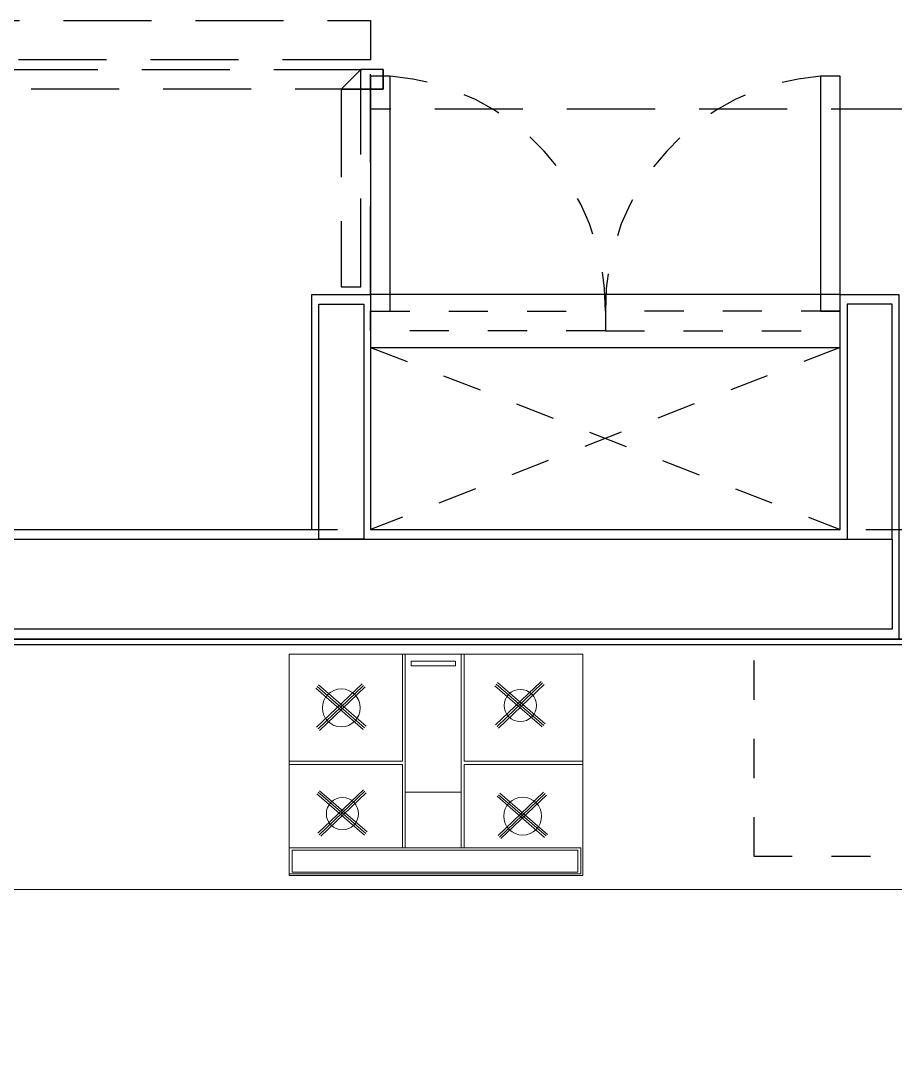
# Model space of a CAD drawing. Header units: metres. Extents: x 42 to 199, y -121 to 268.
# Drawn here: x 108.912 to 111.148, y -55.621 to -52.998 of the extents above; entities that cross this region are included whole.
import ezdxf

# ---------------------------------------------------------------- set-up
doc = ezdxf.new("R2010")
doc.units = ezdxf.units.M
doc.header["$LTSCALE"] = 0.3
doc.linetypes.add('HIDDEN', pattern=[0.375, 0.25, -0.125])
doc.layers.get('0').update_dxf_attribs({"color": 8})
for name, color, linetype in [('A-Cols', 8, 'Continuous'), ('A-DWV', 8, 'Continuous'), ('A-ELEVATION 3', 8, 'Continuous'), ('A-flooring', 8, 'Continuous'), ('A-Hidden-Above', 8, 'HIDDEN'), ('A-Wall-Full', 8, 'Continuous'), ('A-Wall-Plst', 8, 'Continuous')]:
    doc.layers.add(name, color=color, linetype=linetype)
doc.layers.add('A-Furniture', color=8, linetype='Continuous', lineweight=0)
doc.layers.add('DA HOUSE ARCH LAYOUT', color=8, linetype='Continuous', lineweight=9)

# ---------------------------------------------------------------- blocks, each defined once
blk = doc.blocks.new('A$C0FBA78B1')
for p, q in [((749.7, 588.6), (0, 588.6)), ((0, 588.6), (0, 23.9)), ((0, 518.1), (0, 584.3)), ((0, 584.3), (744.6, 584.3)), ((7.1, 524.3), (7.1, 580.2)), ((7.1, 580.2), (737.6, 580.2)), ((737.6, 580.2), (737.6, 524.3)), ((744.6, 584.3), (744.6, 518.1)), ((749.7, 588.6), (749.7, 24)), ((744.6, 518.1), (0, 518.1)), ((737.6, 524.3), (7.1, 524.3)), ((288.9, 518.1), (288.9, 305)), ((295.8, 518.1), (295.8, 24)), ((438.8, 518.1), (438.8, 296.7)), ((446.5, 518.1), (446.5, 305.1)), ((295.8, 376.5), (438.1, 376.5)), ((0, 305), (288.9, 305)), ((0, 296.6), (288.9, 296.7)), ((288.9, 296.7), (288.9, 24)), ((438.8, 296.7), (438.8, 24)), ((446.5, 305.1), (749.7, 305.1)), ((446.5, 296.7), (446.5, 24)), ((446.5, 296.7), (749.7, 296.7)), ((311.1, 41.1), (311.1, 53.6)), ((311.1, 53.6), (424.4, 53.6)), ((424.4, 53.6), (424.4, 41.1)), ((424.4, 41.1), (311.1, 41.1)), ((0, 23.9), (749.7, 24)), ((515.8, 0), (219.7, 0))]:
    blk.add_line(p, q)
at = {"linetype": 'Continuous'}
for p, q in [((70.4, 380.5), (191.9, 485.9)), ((189.2, 369.7), (72.8, 480.7)), ((74, 376.5), (195.5, 481.8)), ((192.9, 373.6), (76.6, 484.7)), ((77.5, 372.4), (199, 477.7)), ((196.6, 377.5), (80.3, 488.6)), ((531, 386.7), (652.5, 492.1)), ((649.8, 375.9), (533.4, 486.9)), ((534.6, 382.6), (656.1, 488)), ((653.5, 379.8), (537.1, 490.8)), ((538.1, 378.5), (659.6, 483.9)), ((657.2, 383.7), (540.9, 494.7)), ((67.4, 110.2), (188.9, 215.6)), ((186.2, 99.4), (69.8, 210.4)), ((71, 106.1), (192.5, 211.5)), ((189.9, 103.3), (73.5, 214.4)), ((193.6, 107.2), (77.3, 218.3)), ((651.2, 101.1), (534.8, 212.2)), ((74.5, 102.1), (196, 207.4)), ((525, 104.1), (646.5, 209.5)), ((643.7, 93.3), (527.3, 204.4)), ((528.5, 100.1), (650, 205.4)), ((647.4, 97.2), (531.1, 208.3)), ((532, 96), (653.5, 201.3))]:
    blk.add_line(p, q, dxfattribs=at)
for centre, radius in [((135.8, 431.1), 41.2), ((596.4, 437.3), 48.4), ((132.8, 160.8), 48.4), ((590.3, 154.7), 41.2)]:
    blk.add_circle(centre, radius)
blk = doc.blocks.new('SCREEN')
at = {"layer": 'A-Hidden-Above', "color": 8, "ltscale": 3}
for points in [[(209.756, -152.8231), (209.756, -152.9231), (185.446, -152.9231), (185.3461, -152.8231)], [(209.7884, -152.9981), (208.159, -152.9981), (208.159, -152.9481), (209.7884, -152.9481)], [(209.681, -152.9981), (209.7884, -152.9981), (209.7884, -152.9481), (209.731, -152.9481)], [(209.681, -152.9981), (209.681, -153.503), (209.731, -153.503), (209.731, -152.9481)]]:
    blk.add_lwpolyline(points, close=True, dxfattribs=at)
for points in [[(209.756, -153.523), (209.756, -152.9231), (185.446, -152.9231), (185.446, -172.9831), (193.436, -172.9831), (193.436, -168.9831)], [(208.066, -168.9831), (208.066, -172.9831), (217.9362, -172.9834), (217.9362, -163.1829), (229.1209, -163.1836), (229.1209, -162.4331), (229.7213, -162.4331), (229.7204, -153.0491), (209.755, -153.0491)]]:
    blk.add_lwpolyline(points, dxfattribs=at)
blk = doc.blocks.new('BEAM LAYOUTS AND DEPTS AS PER SITE')
at = {"layer": 'A-Hidden-Above', "color": 8, "ltscale": 2}
blk.add_lwpolyline([(106.8217, -54.5778), (106.8217, -54.2978), (116.4029, -54.298, 0.318056), (116.4737, -54.578)], format="xyb", close=True, dxfattribs=at)
blk = doc.blocks.new('DA HOUSE ARCH LAYOUT')
at = {"layer": 'A-DWV', "color": 8, "linetype": 'Continuous'}
for points in [[(12.71, 6.8876), (12.71, 7.4877), (12.66, 7.4877), (12.66, 6.8876)], [(13.8601, 6.8876), (13.8601, 7.4877), (13.8101, 7.4877), (13.8101, 6.8876)]]:
    blk.add_lwpolyline(points, close=True, dxfattribs=at)
at = {"layer": 'A-ELEVATION 3', "color": 8, "transparency": 33554559}
blk.add_lwpolyline([(13.8601, 6.7951), (13.8601, 6.9301), (12.66, 6.9301), (12.66, 6.7951)], close=True, dxfattribs=at)
at = {"layer": 'A-flooring', "color": 8, "ltscale": 0.25}
blk.add_lwpolyline([(11.61, 6.0501), (14.0301, 6.0501), (14.0301, 6.0351), (11.61, 6.0351)], close=True, dxfattribs=at)
at = {"layer": 'A-Furniture', "color": 8}
blk.add_lwpolyline([(11.63, 6.0351), (16.4401, 6.0351), (16.4401, 5.4101), (11.63, 5.4101)], close=True, dxfattribs=at)
at = {"layer": 'A-Hidden-Above', "color": 8}
for p, q in [((13.8601, 6.7951), (12.66, 6.33)), ((12.66, 6.7951), (13.8601, 6.3302))]:
    blk.add_line(p, q, dxfattribs=at)
for points in [[(12.66, 6.8876), (13.26, 6.8876), (13.26, 6.8376), (12.66, 6.8376)], [(13.8601, 6.8876), (13.26, 6.8876), (13.26, 6.8376), (13.8601, 6.8376)], [(13.64, 6.05), (14.1375, 6.05), (14.1375, 5.4951), (13.64, 5.4951)]]:
    blk.add_lwpolyline(points, close=True, dxfattribs=at)
for centre, start, end in [((12.6642, 6.8936), 359.4262, 85.5953), ((13.8559, 6.8936), 94.4047, 180.5738)]:
    blk.add_arc(centre, 0.5959, start, end, dxfattribs=at)
at = {"layer": 'A-Wall-Full', "color": 8, "ltscale": 0.25}
for points in [[(12.5275, 6.9051), (12.6425, 6.9051), (12.6425, 6.3051), (12.5275, 6.3051)], [(13.9926, 6.9051), (13.8776, 6.9051), (13.8776, 6.3051), (13.9926, 6.3051)], [(11.585, 6.0751), (11.585, 5.056), (11.355, 5.056), (11.3551, 6.075), (10.9002, 6.075), (10.9002, 6.3051), (13.9926, 6.3051), (13.9926, 6.0751)]]:
    blk.add_lwpolyline(points, close=True, dxfattribs=at)
at = {"layer": 'A-Wall-Plst', "color": 8}
blk.add_lwpolyline([(12.66, 6.3302), (13.8601, 6.3302), (13.8601, 6.9301), (14.0101, 6.9301), (14.0101, 6.0501), (11.61, 6.0501), (11.61, 6.0502), (11.61, 5.031), (11.33, 5.031), (11.33, 6.0502), (10.8752, 6.0502), (10.8752, 6.3302), (12.51, 6.3301), (12.51, 6.9303), (12.66, 6.9303)], close=True, dxfattribs=at)
at = {"layer": 'A-Cols', "color": 8}
blk.add_blockref('BEAM LAYOUTS AND DEPTS AS PER SITE', (-97.1462, 60.628), dxfattribs=at)
at = {"layer": 'A-Furniture', "color": 8, "xscale": -0.001, "yscale": 0.001, "zscale": 0.001, "rotation": 180}
blk.add_blockref('A$C0FBA78B1', (12.4523, 6.0351), dxfattribs=at)
at = {"layer": 'A-Hidden-Above', "color": 8, "ltscale": 0.25}
blk.add_blockref('SCREEN', (-197.0961, 160.4531), dxfattribs=at)

msp = doc.modelspace()

# ---------------------------------------------------------------- block references
at = {"layer": 'DA HOUSE ARCH LAYOUT'}
msp.add_blockref('DA HOUSE ARCH LAYOUT', (97.1462, -60.628), dxfattribs=at)

doc.saveas('drawing.dxf')
